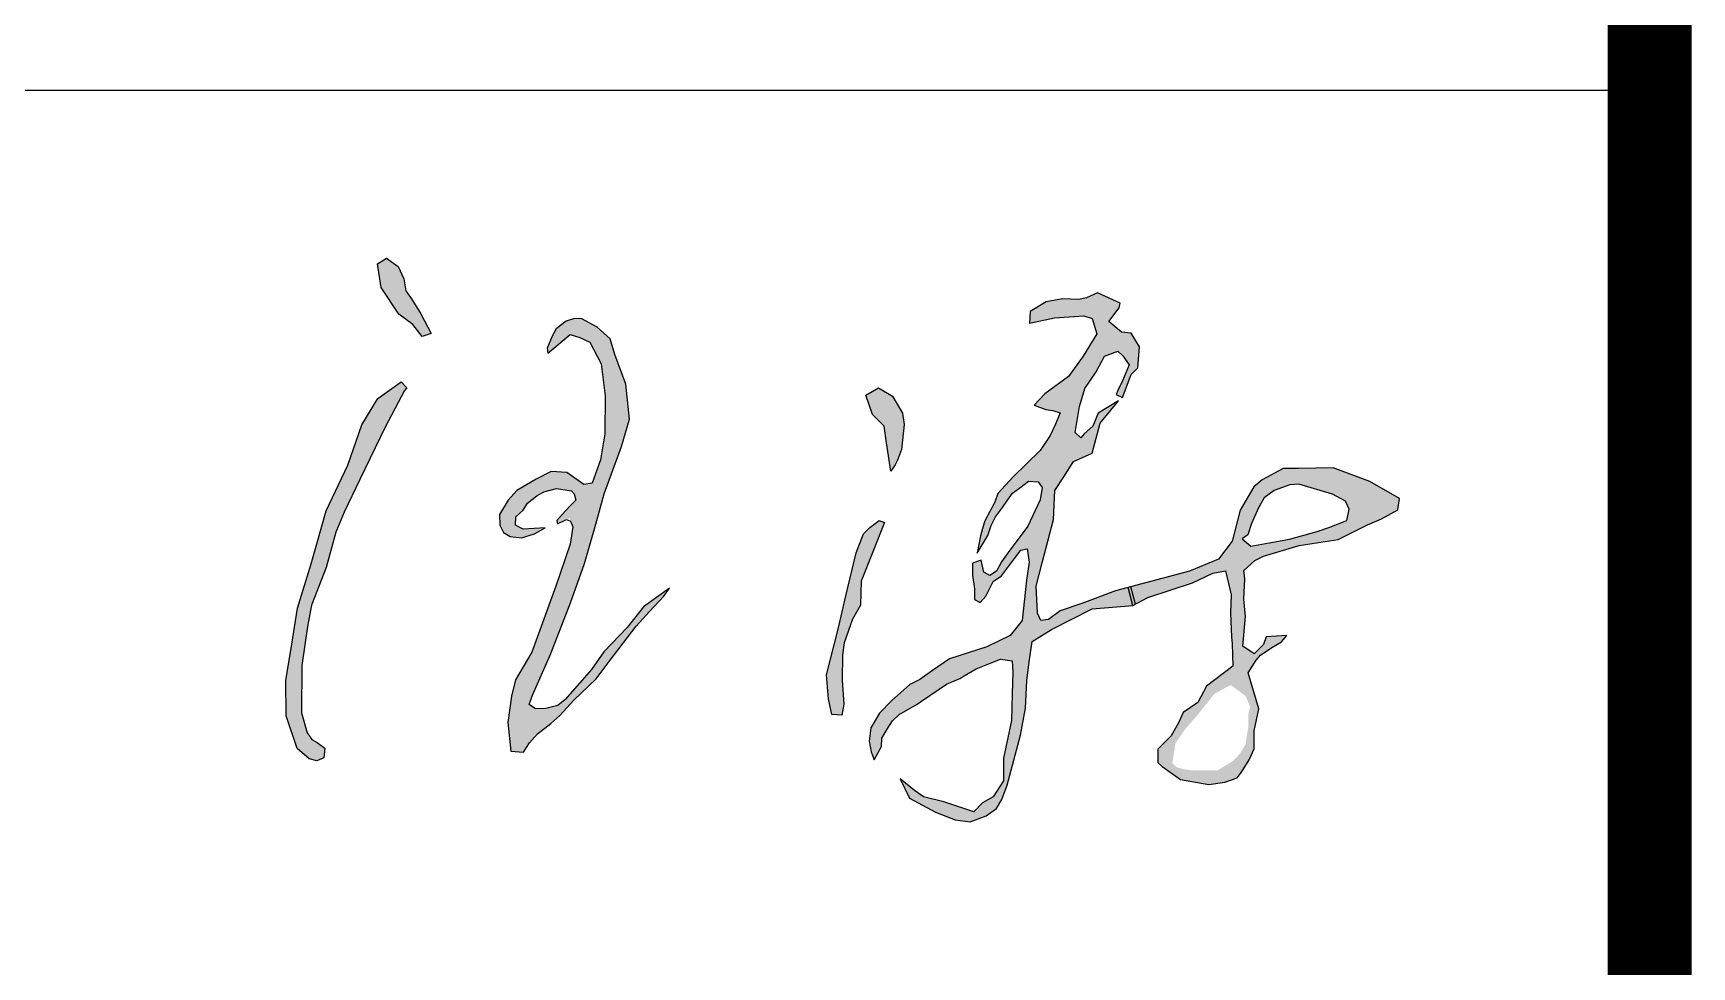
# Model space of a CAD drawing. Extents: x 1169373 to 1354985, y 649019 to 904199.
# Drawn here: x 1292586 to 1294555, y 813631 to 814739 of the extents above; entities that cross this region are included whole.
import ezdxf

# ---------------------------------------------------------------- set-up
doc = ezdxf.new("R2010")
doc.units = 0
doc.header["$LTSCALE"] = 1000
doc.header["$MEASUREMENT"] = 0
doc.layers.add('PUB_TEXT', color=7, linetype='Continuous')
doc.layers.add('图框', color=7, linetype='Continuous')

msp = doc.modelspace()

# ---------------------------------------------------------------- hatches: boundary and pattern name
at = {"layer": 'PUB_TEXT'}
h = msp.add_hatch(color=4, dxfattribs=at)
h.paths.add_polyline_path([(1293003.3, 814271.3), (1293028.6, 814318.8), (1293022.4, 814325), (1292994.8, 814305.1), (1292975.7, 814274), (1292959.3, 814226.1), (1292933.3, 814171.8), (1292915.6, 814108.8), (1292899.3, 814056.4), (1292892.8, 814013.6), (1292885.5, 813970.4), (1292885.8, 813928.4), (1292899.1, 813889.8), (1292913.4, 813877.5), (1292922.2, 813875), (1292930.8, 813878.5), (1292932, 813890.2), (1292922.8, 813896.8), (1292912.2, 813903.2), (1292904.1, 813932), (1292904.6, 813988.4), (1292911.3, 814034.7), (1292916.1, 814059.9), (1292933.5, 814104.5), (1292944.8, 814146.5), (1292955, 814170.2), (1292973.5, 814209)])
h.paths.add_polyline_path([(1293034.8, 814423.4), (1293028.2, 814433.1), (1293025.7, 814447.3), (1293019.1, 814462), (1293004.9, 814471.6), (1292994.2, 814465), (1292998.8, 814437.1), (1293019.6, 814405.2), (1293036.3, 814393), (1293047.5, 814378.8), (1293058.1, 814382.4), (1293046, 814405.7)])
h = msp.add_hatch(color=4, dxfattribs=at)
h.paths.add_polyline_path([(1293794.6, 814030.9), (1293842.7, 814055.6), (1293891.1, 814059.4), (1293885.4, 814080.7), (1293870.6, 814076.7), (1293830.5, 814061.7), (1293804.8, 814053.3), (1293790.9, 814042.7), (1293782, 814041.6), (1293778.1, 814050.5), (1293776.4, 814082.3), (1293783.6, 814110.2), (1293797, 814161.4), (1293798.5, 814195.9), (1293809.1, 814212.2), (1293820.8, 814230.3), (1293843, 814240.4), (1293852.3, 814276), (1293873.9, 814302.4), (1293849.8, 814287.8), (1293843.7, 814272.4), (1293833.2, 814263.3), (1293829.3, 814258.4), (1293822.5, 814265), (1293827.7, 814295.8), (1293834.3, 814317.2), (1293847.5, 814336.8), (1293857.4, 814355.5), (1293873.4, 814361.5), (1293879.1, 814355.7), (1293886.6, 814345), (1293878.9, 814326.3), (1293873.4, 814314.8), (1293871.4, 814309.8), (1293878.9, 814306.2), (1293889.3, 814333.5), (1293897, 814341.4), (1293899, 814366.7), (1293889.2, 814382.6), (1293877.7, 814384), (1293862.4, 814396.5), (1293874.9, 814412.9), (1293875.9, 814418.4), (1293849.2, 814430.6), (1293835.9, 814424.7), (1293826.5, 814422.6), (1293807.4, 814423.3), (1293788.3, 814419.8), (1293769.1, 814408.4), (1293768.4, 814394.5), (1293797.9, 814400.9), (1293833.1, 814403.3), (1293842.7, 814400.1), (1293848.3, 814381.8), (1293832.3, 814355.4), (1293814.7, 814331.4), (1293786.8, 814310.7), (1293774, 814297.1), (1293787.9, 814292.1), (1293796, 814291), (1293804.8, 814288), (1293799, 814273.8), (1293792.9, 814261.3), (1293781, 814243.6), (1293749.1, 814212.2), (1293730.8, 814192.4), (1293727.4, 814182.2), (1293715.5, 814160), (1293712.7, 814151), (1293710.1, 814142.2), (1293706.2, 814121.7), (1293718.8, 814142.6), (1293722.9, 814154.4), (1293728.1, 814164.8), (1293736.5, 814175.8), (1293741.4, 814183.5), (1293748.3, 814192.8), (1293757, 814199.2), (1293767.1, 814206.9), (1293778.9, 814206.4), (1293783.6, 814199.5), (1293780.9, 814185), (1293775, 814172.1), (1293766.3, 814153.7), (1293743.2, 814122.4), (1293735.3, 814111.3), (1293729.4, 814100.2), (1293721.5, 814095), (1293714.3, 814099.2), (1293711.1, 814113.3), (1293700.8, 814109.9), (1293700.8, 814095.3), (1293703, 814079.4), (1293703, 814066.6), (1293709.8, 814063.2), (1293716.7, 814070.7), (1293725.4, 814088.1), (1293735.1, 814094.7), (1293750.7, 814115.2), (1293758.1, 814125.2), (1293765.6, 814126.8), (1293768.1, 814110.9), (1293764.7, 814089.7), (1293759.7, 814041.8), (1293745.6, 814023.7), (1293717.6, 814010.4), (1293673.3, 813996), (1293653.3, 813982.3), (1293638.3, 813971.6), (1293626.5, 813965.7), (1293604.8, 813946.6), (1293590.2, 813931.7), (1293580, 813914.4), (1293578, 813898.6), (1293580.4, 813885.7), (1293583.9, 813876.2), (1293592.9, 813892), (1293593.3, 813902.2), (1293599.6, 813912.8), (1293605.9, 813922.6), (1293613.8, 813930.1), (1293635, 813942.3), (1293640.2, 813945.8), (1293661, 813960), (1293669.7, 813966.3), (1293685.8, 813972.9), (1293690.9, 813976.1), (1293705.1, 813984.3), (1293722.8, 813991.4), (1293733.8, 813995.7), (1293748, 813993.8), (1293748.8, 813980.4), (1293748, 813954.5), (1293747.2, 813923), (1293737.7, 813878.3), (1293737.7, 813851.5), (1293725.4, 813832.5), (1293712.6, 813825.2), (1293702.5, 813814.6), (1293666.7, 813826.3), (1293642.6, 813832.5), (1293632, 813839.8), (1293614.7, 813853.7), (1293625.9, 813830.8), (1293657, 813814.3), (1293680.2, 813804.9), (1293697.9, 813802.7), (1293717, 813809.8), (1293729.1, 813818.7), (1293735.5, 813829.4), (1293741.8, 813846.3), (1293757.6, 813905.4), (1293763.5, 813937.6), (1293765.1, 813970.2), (1293768.2, 813992.6), (1293769.4, 814000.5), (1293771.7, 814016.9)])
h.paths.add_polyline_path([(1293962.1, 814086.4), (1293986, 814097.7), (1294001.1, 814100.8), (1294007.8, 814072.3), (1294006.9, 814050.6), (1294008.3, 814022), (1294009.2, 814014.5), (1294010, 813987.6), (1293978.6, 813963.9), (1293968.4, 813944.5), (1293950.8, 813932.6), (1293945.5, 813920.3), (1293936.7, 813904.9), (1293920.8, 813889), (1293920.8, 813873.1), (1293926.1, 813868.3), (1293939.3, 813859), (1293947.7, 813852.8), (1293981.2, 813847.1), (1294000.2, 813849.7), (1294014.8, 813855), (1294020.1, 813861.6), (1294029.3, 813876.2), (1294035.1, 813889.4), (1294035.1, 813910.6), (1294040.8, 813937), (1294028, 813979.4), (1294037.7, 813994.4), (1294042.6, 814000.5), (1294056.3, 814009.8), (1294067.7, 814016.4), (1294073.9, 814023.9), (1294049.5, 814022.3), (1294046.2, 814013.3), (1294035.1, 814002), (1294021.8, 814011.4), (1294024.9, 814046.4), (1294023, 814066.9), (1294023.9, 814091.3), (1294022.7, 814101.2), (1294036, 814112.7), (1294046.3, 814118), (1294088.7, 814130.8), (1294135, 814138), (1294169.6, 814155.3), (1294186.3, 814162.5), (1294205.8, 814173.1), (1294207.5, 814186.5), (1294172.4, 814206.6), (1294128.9, 814222.7), (1294087.6, 814222.2), (1294069.7, 814222.2), (1294044.7, 814208.8), (1294034.6, 814200.4), (1294018.4, 814172.6), (1294009, 814135.8), (1293992.8, 814114.6), (1293958.2, 814100.1), (1293888.9, 814081.6), (1293894.3, 814061.1), (1293908.7, 814068.8)])
h.paths.add_polyline_path([(1294020.7, 814138.5), (1294027.6, 814143.3), (1294031.9, 814156.9), (1294040.1, 814175.3), (1294047.1, 814187.4), (1294058.8, 814196), (1294077.6, 814202.6), (1294088.1, 814203.4), (1294128.2, 814191.6), (1294143.6, 814183.5), (1294147.9, 814174), (1294145.2, 814160.4), (1294124.8, 814152.4), (1294109.9, 814147.4), (1294077.2, 814138.2), (1294052.8, 814133.9), (1294031.2, 814129.8)], flags=16)
h.paths.add_polyline_path([(1293998, 813960.2), (1294007.4, 813965.1), (1294025.1, 813951.9), (1294030.3, 813939.4), (1294028.2, 813929.7), (1294028.2, 813915.1), (1294024.8, 813894.6), (1294018.1, 813883.5), (1294009.8, 813874.8), (1293992.1, 813864), (1293961.8, 813863.7), (1293951.8, 813865.1), (1293943.1, 813867.5), (1293937.9, 813872.4), (1293941.7, 813896), (1293953.2, 813912.6), (1293967.7, 813929.3), (1293987.6, 813954.3)], flags=16)
h.paths.add_polyline_path([(1293888.9, 814081.6), (1293885.4, 814080.7), (1293891.1, 814059.4), (1293894.3, 814061.1)], flags=17)
msp.add_hatch(color=4, dxfattribs=at).paths.add_polyline_path([(1293226.1, 814152.8), (1293223.3, 814132.4), (1293206, 814082.5), (1293177.7, 814003.9), (1293158.4, 813971.2), (1293153.5, 813951.9), (1293149, 813920.6), (1293152.6, 813886.6), (1293167.8, 813885.2), (1293175, 813896.4), (1293184.4, 813907.2), (1293200.1, 813919.3), (1293210.9, 813929.1), (1293227.4, 813947), (1293253.9, 813972.5), (1293270.5, 813994.5), (1293301.4, 814034.8), (1293317.1, 814052.2), (1293334.5, 814070.6), (1293341.2, 814080), (1293310, 814057.7), (1293290.8, 814033.5), (1293263.1, 814004.3), (1293248.5, 813983.6), (1293217, 813948), (1293208.6, 813940.7), (1293194.4, 813937.4), (1293182.1, 813936.8), (1293174.5, 813942.1), (1293178.4, 813953), (1293199.2, 814000.7), (1293223.5, 814062.7), (1293240.1, 814109.3), (1293253.5, 814156), (1293263.4, 814192), (1293284, 814248.3), (1293293.5, 814280.7), (1293289.2, 814322.2), (1293276.3, 814357.3), (1293270.7, 814376.1), (1293255.3, 814389.9), (1293236.8, 814399.7), (1293228.3, 814400.3), (1293218.5, 814396.8), (1293206.6, 814387.7), (1293201.6, 814379), (1293195.9, 814364.8), (1293196.7, 814359), (1293223.2, 814381.1), (1293234.6, 814377.7), (1293246.5, 814372), (1293260.1, 814346.4), (1293264.6, 814308.3), (1293264.3, 814263.3), (1293259.2, 814232.5), (1293249.1, 814204.8), (1293239.4, 814203), (1293219, 814217.4), (1293200.6, 814218.6), (1293182.8, 814209.3), (1293159.8, 814196), (1293149.4, 814184.7), (1293139.4, 814167.6), (1293139.8, 814154.8), (1293144, 814146.1), (1293151.8, 814141.5), (1293165.3, 814139.7), (1293180.8, 814144.6), (1293193.3, 814151.7), (1293167.3, 814149.9), (1293158.2, 814154.8), (1293158.5, 814164.7), (1293167.5, 814172.5), (1293172.4, 814180.9), (1293188.3, 814193.2), (1293207, 814198.4), (1293227, 814195.4), (1293229.8, 814184.7), (1293223, 814177.8), (1293213.6, 814167.6), (1293207.2, 814160.5), (1293208.1, 814156.3), (1293222.2, 814163.3)])
h = msp.add_hatch(color=4, dxfattribs=at)
h.paths.add_polyline_path([(1293589.9, 814160.3), (1293579, 814152.2), (1293571.5, 814144.4), (1293562.7, 814121.8), (1293550.5, 814071), (1293541.7, 814033), (1293527.6, 813977.3), (1293529.7, 813948.8), (1293533.6, 813930.2), (1293545.5, 813929.5), (1293548, 813942.5), (1293546.2, 813971), (1293546.5, 814000.8), (1293548.5, 814015.2), (1293558.4, 814043.4), (1293567.7, 814059.8), (1293568.4, 814088.3), (1293596.1, 814157.9)])
h.paths.add_polyline_path([(1293595.7, 814272.2), (1293598.6, 814252.6), (1293603.6, 814219.1), (1293609.1, 814226.6), (1293611.6, 814232.1), (1293616.6, 814244.6), (1293619.6, 814274.2), (1293617.6, 814287.7), (1293605.6, 814307.8), (1293589, 814317.8), (1293574, 814309.3), (1293582, 814286.2)])

# ---------------------------------------------------------------- linework, layer by layer
at = {"const_width": 100}
msp.add_lwpolyline([(1238604.7, 784418.7), (1294504.7, 784418.7), (1294504.7, 824418.7), (1238604.7, 824418.7)], close=True, dxfattribs=at)
at = {"layer": 'PUB_TEXT', "color": 4}
for p, q in [((1293891.1, 814059.4), (1293885.4, 814080.7)), ((1293894.3, 814061.1), (1293888.9, 814081.6))]:
    msp.add_line(p, q, dxfattribs=at)
for points in [[(1293019.6, 814405.2), (1292998.8, 814437.1), (1292994.2, 814465), (1293004.9, 814471.6), (1293019.1, 814462), (1293025.7, 814447.3), (1293028.2, 814433.1), (1293034.8, 814423.4), (1293046, 814405.7), (1293058.1, 814382.4), (1293047.5, 814378.8), (1293036.3, 814393), (1293019.6, 814405.2)], [(1293196.7, 814359), (1293223.2, 814381.1), (1293234.6, 814377.7), (1293246.5, 814372), (1293260.1, 814346.4), (1293264.6, 814308.3), (1293264.3, 814263.3), (1293259.2, 814232.5), (1293249.1, 814204.8), (1293239.4, 814203), (1293219, 814217.4), (1293200.6, 814218.6), (1293182.8, 814209.3), (1293159.8, 814196), (1293149.4, 814184.7), (1293139.4, 814167.6), (1293139.8, 814154.8), (1293144, 814146.1), (1293151.8, 814141.5), (1293165.3, 814139.7), (1293180.8, 814144.6), (1293193.3, 814151.7), (1293167.3, 814149.9), (1293158.2, 814154.8), (1293158.5, 814164.7), (1293167.5, 814172.5), (1293172.4, 814180.9), (1293183.5, 814189.5), (1293191.7, 814194.2), (1293207, 814198.4), (1293224.7, 814195.7), (1293227.8, 814192.2), (1293229.8, 814184.7), (1293223, 814177.8), (1293213.6, 814167.6), (1293207.2, 814160.5), (1293208.1, 814156.3), (1293218.7, 814161.6), (1293223.6, 814159.4), (1293226.1, 814152.8), (1293223.3, 814132.4), (1293206, 814082.5), (1293177.7, 814003.9), (1293158.4, 813971.2), (1293153.5, 813951.9), (1293149, 813920.6), (1293152.6, 813886.6), (1293167.8, 813885.2), (1293175, 813896.4), (1293184.4, 813907.2), (1293200.1, 813919.3), (1293210.9, 813929.1), (1293227.4, 813947), (1293253.9, 813972.5), (1293270.5, 813994.5), (1293301.4, 814034.8), (1293317.1, 814052.2), (1293334.5, 814070.6), (1293341.2, 814080), (1293310, 814057.7), (1293290.8, 814033.5), (1293263.1, 814004.3), (1293248.5, 813983.6), (1293217, 813948), (1293208.6, 813940.7), (1293194.4, 813937.4), (1293182.1, 813936.8), (1293174.5, 813942.1), (1293178.4, 813953), (1293199.2, 814000.7), (1293223.5, 814062.7), (1293240.1, 814109.3), (1293253.5, 814156), (1293263.4, 814192), (1293284, 814248.3), (1293293.5, 814280.7), (1293289.2, 814322.2), (1293276.3, 814357.3), (1293270.7, 814376.1), (1293255.3, 814389.9), (1293236.8, 814399.7), (1293228.3, 814400.3), (1293218.5, 814396.8), (1293206.6, 814387.7), (1293201.6, 814379), (1293195.9, 814364.8), (1293195.9, 814364.8), (1293196.7, 814359)], [(1293026.4, 814314.6), (1293003.3, 814271.3), (1292973.5, 814209), (1292955, 814170.2), (1292944.8, 814146.5), (1292933.5, 814104.5), (1292916.1, 814059.9), (1292911.3, 814034.7), (1292904.6, 813988.4), (1292904.1, 813932), (1292910.8, 813908.2), (1292916.5, 813900.6), (1292922.8, 813896.8), (1292932, 813890.2), (1292932, 813890.2), (1292930.8, 813878.5), (1292922.2, 813875), (1292913.4, 813877.5), (1292899.1, 813889.8), (1292885.8, 813928.4), (1292885.5, 813970.4), (1292892.8, 814013.6), (1292899.3, 814056.4), (1292915.6, 814108.8), (1292933.3, 814171.8), (1292959.3, 814226.1), (1292975.7, 814274), (1292994.8, 814305.1), (1293022.4, 814325), (1293029.4, 814318), (1293026.4, 814314.6)], [(1293603.6, 814219.1), (1293598.6, 814252.6), (1293595.7, 814272.2), (1293582, 814286.2), (1293574, 814309.3), (1293589, 814317.8), (1293605.6, 814307.8), (1293617.6, 814287.7), (1293619.6, 814274.2), (1293616.6, 814244.6), (1293611.6, 814232.1), (1293609.1, 814226.6), (1293603.6, 814219.1)], [(1294020.7, 814138.5), (1294031.2, 814129.8), (1294052.8, 814133.9), (1294077.2, 814138.2), (1294109.9, 814147.4), (1294124.8, 814152.4), (1294145.2, 814160.4), (1294147.9, 814174), (1294143.6, 814183.5), (1294128.2, 814191.6), (1294088.1, 814203.4), (1294077.6, 814202.6), (1294058.8, 814196), (1294047.1, 814187.4), (1294040.1, 814175.3), (1294031.9, 814156.9), (1294027.6, 814143.3), (1294020.7, 814138.5)], [(1293596.1, 814157.9), (1293568.4, 814088.3), (1293567.7, 814059.8), (1293558.4, 814043.4), (1293548.5, 814015.2), (1293546.5, 814000.8), (1293546.2, 813971), (1293548, 813942.5), (1293545.5, 813929.5), (1293545.5, 813929.5), (1293533.6, 813930.2), (1293529.7, 813948.8), (1293527.6, 813977.3), (1293541.7, 814033), (1293550.5, 814071), (1293562.7, 814121.8), (1293571.5, 814144.4), (1293579, 814152.2), (1293589.9, 814160.3), (1293596.1, 814157.9)]]:
    msp.add_lwpolyline(points, dxfattribs=at)
msp.add_lwpolyline([(1293768.4, 814394.5), (1293797.9, 814400.9), (1293833.1, 814403.3), (1293842.7, 814400.1), (1293848.3, 814381.8), (1293832.3, 814355.4), (1293814.7, 814331.4), (1293786.8, 814310.7), (1293786.8, 814310.7), (1293774, 814297.1), (1293787.9, 814292.1), (1293796, 814291), (1293804.8, 814288), (1293799, 814273.8), (1293792.9, 814261.3), (1293781, 814243.6), (1293749.1, 814212.2), (1293730.8, 814192.4), (1293727.4, 814182.2), (1293715.5, 814160), (1293712.7, 814151), (1293710.1, 814142.2), (1293706.2, 814121.7), (1293718.8, 814142.6), (1293722.9, 814154.4), (1293728.1, 814164.8), (1293736.5, 814175.8), (1293741.4, 814183.5), (1293748.3, 814192.8), (1293757, 814199.2), (1293767.1, 814206.9), (1293778.9, 814206.4), (1293783.6, 814199.5), (1293780.9, 814185), (1293775, 814172.1), (1293766.3, 814153.7), (1293743.2, 814122.4), (1293735.3, 814111.3), (1293729.4, 814100.2), (1293721.5, 814095), (1293714.3, 814099.2), (1293711.1, 814113.3), (1293700.8, 814109.9), (1293700.8, 814095.3), (1293703, 814079.4), (1293703, 814066.6), (1293709.8, 814063.2), (1293716.7, 814070.7), (1293725.4, 814088.1), (1293735.1, 814094.7), (1293750.7, 814115.2), (1293758.1, 814125.2), (1293765.6, 814126.8), (1293768.1, 814110.9), (1293764.7, 814089.7), (1293759.7, 814041.8), (1293745.6, 814023.7), (1293717.6, 814010.4), (1293673.3, 813996), (1293653.3, 813982.3), (1293638.3, 813971.6), (1293626.5, 813965.7), (1293604.8, 813946.6), (1293590.2, 813931.7), (1293580, 813914.4), (1293578, 813898.6), (1293580.4, 813885.7), (1293583.9, 813876.2), (1293583.9, 813876.2), (1293592.9, 813892), (1293593.3, 813902.2), (1293599.6, 813912.8), (1293605.9, 813922.6), (1293613.8, 813930.1), (1293635, 813942.3), (1293640.2, 813945.8), (1293661, 813960), (1293669.7, 813966.3), (1293685.8, 813972.9), (1293690.9, 813976.1), (1293705.1, 813984.3), (1293722.8, 813991.4), (1293733.8, 813995.7), (1293748, 813993.8), (1293748.8, 813980.4), (1293748, 813954.5), (1293747.2, 813923), (1293737.7, 813878.3), (1293737.7, 813851.5), (1293725.4, 813832.5), (1293712.6, 813825.2), (1293702.5, 813814.6), (1293666.7, 813826.3), (1293642.6, 813832.5), (1293632, 813839.8), (1293614.7, 813853.7), (1293614.7, 813853.7), (1293625.9, 813830.8), (1293657, 813814.3), (1293680.2, 813804.9), (1293697.9, 813802.7), (1293717, 813809.8), (1293729.1, 813818.7), (1293735.5, 813829.4), (1293741.8, 813846.3), (1293757.6, 813905.4), (1293763.5, 813937.6), (1293765.1, 813970.2), (1293768.2, 813992.6), (1293769.4, 814000.5), (1293771.7, 814016.9), (1293794.6, 814030.9), (1293842.7, 814055.6), (1293891.1, 814059.4), (1293908.7, 814068.8), (1293962.1, 814086.4), (1293986, 814097.7), (1294001.1, 814100.8), (1294007.8, 814072.3), (1294006.9, 814050.6), (1294008.3, 814022), (1294009.2, 814014.5), (1294010, 813987.6), (1293978.6, 813963.9), (1293968.4, 813944.5), (1293950.8, 813932.6), (1293945.5, 813920.3), (1293936.7, 813904.9), (1293920.8, 813889), (1293920.8, 813873.1), (1293926.1, 813868.3), (1293939.3, 813859), (1293947.7, 813852.8), (1293981.2, 813847.1), (1294000.2, 813849.7), (1294014.8, 813855), (1294020.1, 813861.6), (1294029.3, 813876.2), (1294035.1, 813889.4), (1294035.1, 813910.6), (1294040.8, 813937), (1294028, 813979.4), (1294037.7, 813994.4), (1294042.6, 814000.5), (1294056.3, 814009.8), (1294067.7, 814016.4), (1294073.9, 814023.9), (1294049.5, 814022.3), (1294046.2, 814013.3), (1294035.1, 814002), (1294021.8, 814011.4), (1294024.9, 814046.4), (1294023, 814066.9), (1294023.9, 814091.3), (1294022.7, 814101.2), (1294036, 814112.7), (1294046.3, 814118), (1294088.7, 814130.8), (1294135, 814138), (1294169.6, 814155.3), (1294186.3, 814162.5), (1294205.8, 814173.1), (1294207.5, 814186.5), (1294172.4, 814206.6), (1294172.4, 814206.6), (1294128.9, 814222.7), (1294087.6, 814222.2), (1294069.7, 814222.2), (1294044.7, 814208.8), (1294034.6, 814200.4), (1294018.4, 814172.6), (1294009, 814135.8), (1294009, 814135.8), (1293992.8, 814114.6), (1293958.2, 814100.1), (1293870.6, 814076.7), (1293830.5, 814061.7), (1293804.8, 814053.3), (1293790.9, 814042.7), (1293782, 814041.6), (1293778.1, 814050.5), (1293776.4, 814082.3), (1293783.6, 814110.2), (1293797, 814161.4), (1293798.5, 814195.9), (1293809.1, 814212.2), (1293820.8, 814230.3), (1293843, 814240.4), (1293852.3, 814276), (1293873.9, 814302.4), (1293849.8, 814287.8), (1293843.7, 814272.4), (1293833.2, 814263.3), (1293829.3, 814258.4), (1293822.5, 814265), (1293827.7, 814295.8), (1293834.3, 814317.2), (1293847.5, 814336.8), (1293857.4, 814355.5), (1293873.4, 814361.5), (1293879.1, 814355.7), (1293886.6, 814345), (1293878.9, 814326.3), (1293873.4, 814314.8), (1293871.4, 814309.8), (1293878.9, 814306.2), (1293889.3, 814333.5), (1293897, 814341.4), (1293899, 814366.7), (1293889.2, 814382.6), (1293877.7, 814384), (1293862.4, 814396.5), (1293874.9, 814412.9), (1293875.9, 814418.4), (1293849.2, 814430.6), (1293835.9, 814424.7), (1293826.5, 814422.6), (1293807.4, 814423.3), (1293788.3, 814419.8), (1293769.1, 814408.4), (1293768.4, 814394.5)], close=True, dxfattribs=at)
at = {"layer": '图框', "color": 0}
msp.add_line((1288804.7, 814671.3), (1294482.9, 814671.3), dxfattribs=at)
msp.add_line((1288804.7, 814671.3), (1294482.9, 814671.3), dxfattribs=at)
at = {"layer": '图框', "color": 4, "const_width": 98.6}
msp.add_lwpolyline([(1288804.7, 824418.7), (1294504.7, 824418.7), (1294504.7, 784418.7), (1288804.7, 784418.7)], close=True, dxfattribs=at)

doc.saveas('drawing.dxf')
